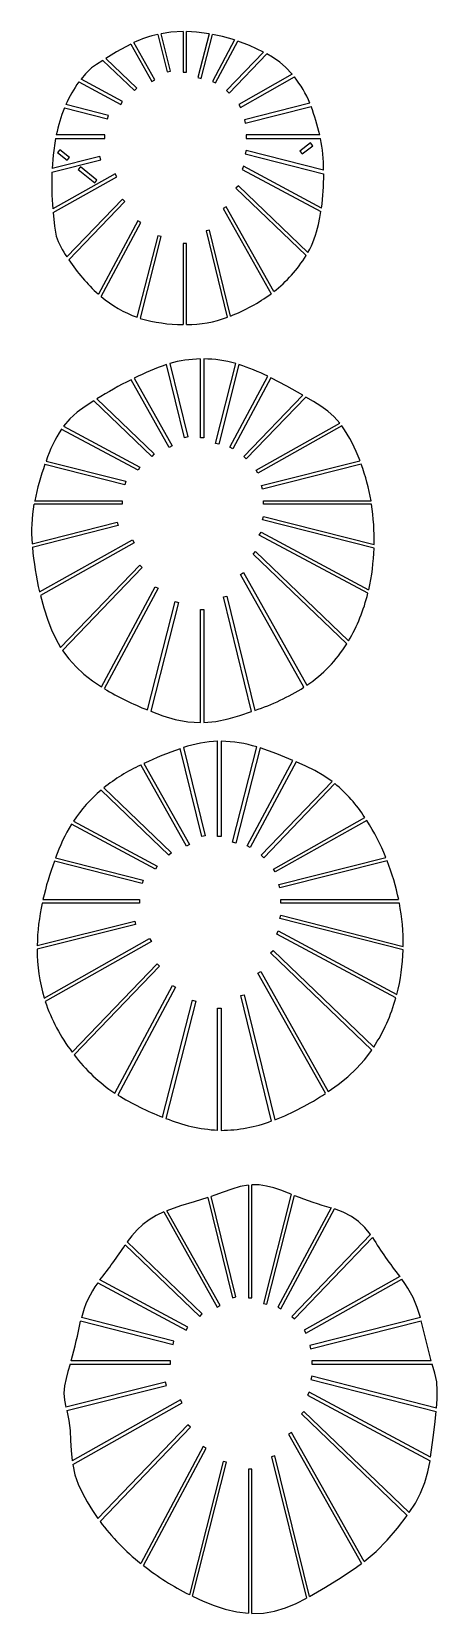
# Model space of a CAD drawing. Extents: x -3595 to 3921, y -3104 to 3416.
# Drawn here: x -2204 to -1851, y 211 to 1585 of the extents above; entities that cross this region are included whole.
import ezdxf

# ---------------------------------------------------------------- set-up
doc = ezdxf.new("R2010")
doc.units = 0
doc.layers.get('0').update_dxf_attribs({"linetype": 'CONTINUOUS'})

msp = doc.modelspace()

# ---------------------------------------------------------------- linework, layer by layer
at = {"color": 7, "linetype": 'CONTINUOUS'}
for p, q in [((-2094.1, 1582.7), (-2086.1, 1550.1)), ((-2083.2, 1550.8), (-2091.1, 1583.3)), ((-2072.2, 1585.1), (-2072.2, 1550)), ((-2069.2, 1550), (-2069.2, 1585.1)), ((-2049.5, 1583.3), (-2059.2, 1545.1)), ((-2056.3, 1544.3), (-2046.5, 1582.7)), ((-2117.7, 1574.3), (-2099.4, 1541.7)), ((-2096.7, 1543.2), (-2115, 1575.6)), ((-2027.4, 1577.9), (-2046.6, 1541.9)), ((-2044, 1540.5), (-2024.5, 1576.9)), ((-2002.3, 1567.2), (-2034.4, 1533.8)), ((-2142, 1560.1), (-2114.5, 1533.8)), ((-2112.4, 1535.9), (-2139.4, 1561.8)), ((-2032.2, 1531.7), (-1999.5, 1565.8)), ((-2162.7, 1541.4), (-2126.3, 1521.9)), ((-2124.9, 1524.5), (-2160.8, 1543.8)), ((-2099.4, 1541.7), (-2096.7, 1543.2)), ((-2086.1, 1550.1), (-2083.2, 1550.8)), ((-2072.2, 1550), (-2069.2, 1550)), ((-2059.2, 1545.1), (-2056.3, 1544.3)), ((-2046.6, 1541.9), (-2044, 1540.5)), ((-1977.3, 1548), (-2023.8, 1521.9)), ((-2022.3, 1519.3), (-1975.4, 1545.7)), ((-2114.5, 1533.8), (-2112.4, 1535.9)), ((-2034.4, 1533.8), (-2032.2, 1531.7)), ((-2175.2, 1518.9), (-2137.8, 1509.3)), ((-2137.1, 1512.2), (-2174.1, 1521.7)), ((-2137.8, 1509.3), (-2137.1, 1512.2)), ((-2126.3, 1521.9), (-2124.9, 1524.5)), ((-2023.8, 1521.9), (-2022.3, 1519.3)), ((-1961.9, 1522.9), (-2018.9, 1508.4)), ((-2018.2, 1505.5), (-1960.8, 1520.1)), ((-2018.9, 1508.4), (-2018.2, 1505.5)), ((-2183, 1492.3), (-2140.1, 1492.3)), ((-2140.1, 1495.3), (-2182.4, 1495.3)), ((-2140.1, 1492.3), (-2140.1, 1495.3)), ((-1953.4, 1495.3), (-2017.4, 1495.3)), ((-2017.4, 1495.3), (-2017.4, 1492.3)), ((-2017.4, 1492.3), (-1952.7, 1492.3)), ((-1961.4, 1488.4), (-1970.6, 1481.1)), ((-1968.7, 1478.8), (-1959.5, 1486)), ((-1959.5, 1486), (-1961.4, 1488.4)), ((-2186.1, 1463), (-2143.6, 1473.8)), ((-2144.4, 1476.7), (-2186, 1466.2)), ((-2179.3, 1482.4), (-2181.2, 1480.1)), ((-2181.2, 1480.1), (-2172.9, 1473.3)), ((-2171, 1475.6), (-2179.3, 1482.4)), ((-2172.9, 1473.3), (-2171, 1475.6)), ((-2143.6, 1473.8), (-2144.4, 1476.7)), ((-2017.4, 1481.8), (-2018.1, 1478.9)), ((-2018.1, 1478.9), (-1950, 1461.5)), ((-1950, 1464.6), (-2017.4, 1481.8)), ((-1970.6, 1481.1), (-1968.7, 1478.8)), ((-2131.3, 1461.5), (-2185.3, 1431.1)), ((-2185, 1427.8), (-2129.8, 1458.8)), ((-2161.4, 1467.7), (-2163.3, 1465.4)), ((-2163.3, 1465.4), (-2148.9, 1453.7)), ((-2147, 1456), (-2161.4, 1467.7)), ((-2129.8, 1458.8), (-2131.3, 1461.5)), ((-2019.5, 1468.1), (-2020.9, 1465.4)), ((-2020.9, 1465.4), (-1952.3, 1428.7)), ((-1951.8, 1431.8), (-2019.5, 1468.1)), ((-2148.9, 1453.7), (-2147, 1456)), ((-2024.1, 1451.2), (-2026.2, 1449)), ((-2026.2, 1449), (-1965.3, 1390.5)), ((-1963.7, 1393.2), (-2024.1, 1451.2)), ((-2124.9, 1439.5), (-2173.1, 1389.3)), ((-2171.4, 1386.8), (-2122.8, 1437.4)), ((-2122.8, 1437.4), (-2124.9, 1439.5)), ((-2034.7, 1432.9), (-2037.3, 1431.4)), ((-2037.3, 1431.4), (-1995.7, 1357.3)), ((-1993.3, 1359.2), (-2034.7, 1432.9)), ((-2111.6, 1420.7), (-2145.7, 1357)), ((-2143.4, 1355), (-2108.9, 1419.3)), ((-2108.9, 1419.3), (-2111.6, 1420.7)), ((-2094.1, 1407.8), (-2112.2, 1336.9)), ((-2109.3, 1336), (-2091.2, 1407.1)), ((-2091.2, 1407.1), (-2094.1, 1407.8)), ((-2049.2, 1412.6), (-2052.1, 1411.9)), ((-2052.1, 1411.9), (-2033.7, 1336.9)), ((-2030.9, 1337.9), (-2049.2, 1412.6)), ((-2072.2, 1400.9), (-2072.2, 1330.5)), ((-2069.2, 1400.9), (-2072.2, 1400.9)), ((-2069.2, 1330.5), (-2069.2, 1400.9)), ((-2071, 1232.2), (-2086.6, 1295.8)), ((-2083.8, 1296.7), (-2068.1, 1232.9)), ((-2057.1, 1232.1), (-2057.1, 1300.7)), ((-2054.1, 1300.7), (-2054.1, 1232.1)), ((-2044.1, 1227.2), (-2026.4, 1296.7)), ((-2023.6, 1295.8), (-2041.2, 1226.5)), ((-2084.3, 1223.8), (-2117.3, 1282.6)), ((-2114.7, 1283.9), (-2081.7, 1225.3)), ((-2031.6, 1224), (-1998.6, 1285.6)), ((-1995.9, 1284.2), (-2028.9, 1222.6)), ((-2147.2, 1265.9), (-2097.4, 1218.1)), ((-2019.3, 1215.9), (-1968.2, 1269.1)), ((-1965.5, 1267.6), (-2017.2, 1213.8)), ((-2099.4, 1215.9), (-2149.8, 1264.3)), ((-2111.3, 1204), (-2178, 1239.7)), ((-2176.2, 1242.2), (-2109.8, 1206.6)), ((-2008.7, 1204), (-1936, 1244.9)), ((-1934.2, 1242.5), (-2007.3, 1201.4)), ((-2081.7, 1225.3), (-2084.3, 1223.8)), ((-2068.1, 1232.9), (-2071, 1232.2)), ((-2054.1, 1232.1), (-2057.1, 1232.1)), ((-2041.2, 1226.5), (-2044.1, 1227.2)), ((-2028.9, 1222.6), (-2031.6, 1224)), ((-2191.2, 1212), (-2122, 1194.4)), ((-2097.4, 1218.1), (-2099.4, 1215.9)), ((-2017.2, 1213.8), (-2019.3, 1215.9)), ((-2003.9, 1190.6), (-1918.5, 1212.2)), ((-2122.7, 1191.4), (-2192.2, 1209.1)), ((-2109.8, 1206.6), (-2111.3, 1204)), ((-2007.3, 1201.4), (-2008.7, 1204)), ((-1917.4, 1209.3), (-2003.1, 1187.6)), ((-2122, 1194.4), (-2122.7, 1191.4)), ((-2003.1, 1187.6), (-2003.9, 1190.6)), ((-2125, 1174.4), (-2201.7, 1174.4)), ((-2201.2, 1177.4), (-2125, 1177.4)), ((-2125, 1177.4), (-2125, 1174.4)), ((-2002.3, 1177.4), (-1908.8, 1177.4)), ((-2002.3, 1174.4), (-2002.3, 1177.4)), ((-1908.4, 1174.4), (-2002.3, 1174.4)), ((-2203.4, 1140.1), (-2129.3, 1158.8)), ((-2128.6, 1155.9), (-2203.2, 1137)), ((-2129.3, 1158.8), (-2128.6, 1155.9)), ((-2003, 1161), (-2002.3, 1163.9)), ((-1906.2, 1136.3), (-2003, 1161)), ((-2002.3, 1163.9), (-1906.2, 1139.4)), ((-2196.9, 1098.2), (-2116.2, 1143.6)), ((-2114.8, 1140.9), (-2196.2, 1095.1)), ((-2116.2, 1143.6), (-2114.8, 1140.9)), ((-2005.9, 1147.5), (-2004.4, 1150.2)), ((-1911.6, 1097.1), (-2005.9, 1147.5)), ((-2004.4, 1150.2), (-1910.9, 1100.1)), ((-2011.2, 1131.1), (-2009.1, 1133.3)), ((-1929.9, 1053.1), (-2011.2, 1131.1)), ((-2009.1, 1133.3), (-1928.3, 1055.7)), ((-2178.6, 1050), (-2109.8, 1121.6)), ((-2107.7, 1119.5), (-2176.9, 1047.4)), ((-2109.8, 1121.6), (-2107.7, 1119.5)), ((-2022.3, 1113.5), (-2019.7, 1115)), ((-1967.1, 1015.5), (-2022.3, 1113.5)), ((-2019.7, 1115), (-1964.6, 1017.1)), ((-2143.1, 1015.7), (-2096.5, 1102.8)), ((-2093.9, 1101.4), (-2140.6, 1014.1)), ((-2096.5, 1102.8), (-2093.9, 1101.4)), ((-2103.1, 995.7), (-2079.1, 1089.9)), ((-2076.2, 1089.2), (-2100.3, 994.6)), ((-2079.1, 1089.9), (-2076.2, 1089.2)), ((-2037.1, 1094), (-2034.2, 1094.7)), ((-2012.6, 994.3), (-2037.1, 1094)), ((-2034.2, 1094.7), (-2009.7, 995.3)), ((-2057.1, 984.8), (-2057.1, 1083)), ((-2057.1, 1083), (-2054.1, 1083)), ((-2054.1, 1083), (-2054.1, 984.9)), ((-2055.9, 885.7), (-2074.7, 962.1)), ((-2071.8, 963), (-2053, 886.4)), ((-2042.1, 885.6), (-2042.1, 968.5)), ((-2039.1, 968.5), (-2039.1, 885.6)), ((-2029.1, 880.7), (-2008, 963.6)), ((-2005.1, 962.7), (-2026.2, 879.9)), ((-2106.2, 949.2), (-2066.6, 878.8)), ((-2016.5, 877.5), (-1976.7, 951.9)), ((-1973.9, 950.7), (-2013.9, 876.1)), ((-2069.2, 877.3), (-2108.9, 947.9)), ((-2084.4, 869.4), (-2143.4, 926)), ((-2141.1, 928), (-2082.3, 871.5)), ((-2004.3, 869.4), (-1942.7, 933.5)), ((-1940.3, 931.7), (-2002.1, 867.3)), ((-2096.2, 857.5), (-2169.1, 896.5)), ((-2167.4, 899), (-2094.8, 860.1)), ((-1993.7, 857.5), (-1914.2, 902.2)), ((-1912.5, 899.7), (-1992.2, 854.9)), ((-2053, 886.4), (-2055.9, 885.7)), ((-2039.1, 885.6), (-2042.1, 885.6)), ((-2026.2, 879.9), (-2029.1, 880.7)), ((-2182.9, 867.2), (-2106.9, 847.8)), ((-2082.3, 871.5), (-2084.4, 869.4)), ((-2066.6, 878.8), (-2069.2, 877.3)), ((-2013.9, 876.1), (-2016.5, 877.5)), ((-2002.1, 867.3), (-2004.3, 869.4)), ((-1988.8, 844), (-1896, 867.5)), ((-2107.7, 844.9), (-2184, 864.4)), ((-2094.8, 860.1), (-2096.2, 857.5)), ((-1992.2, 854.9), (-1993.7, 857.5)), ((-1894.9, 864.7), (-1988.1, 841.1)), ((-2106.9, 847.8), (-2107.7, 844.9)), ((-1988.1, 841.1), (-1988.8, 844)), ((-2110, 827.9), (-2194.6, 827.9)), ((-2193.9, 830.9), (-2110, 830.9)), ((-2110, 830.9), (-2110, 827.9)), ((-1987.2, 830.9), (-1884.8, 830.9)), ((-1987.2, 827.9), (-1987.2, 830.9)), ((-1884.2, 827.9), (-1987.2, 827.9)), ((-2199, 790.9), (-2114.2, 812.3)), ((-2114.2, 812.3), (-2113.5, 809.4)), ((-1988, 814.5), (-1987.2, 817.4)), ((-1880.9, 787.2), (-1988, 814.5)), ((-1987.2, 817.4), (-1880.8, 790.3)), ((-2113.5, 809.4), (-2199, 787.8)), ((-1990.8, 801), (-1989.4, 803.7)), ((-1887.2, 745.5), (-1990.8, 801)), ((-1989.4, 803.7), (-1886.4, 748.5)), ((-2192.9, 745.4), (-2101.2, 797)), ((-2099.7, 794.4), (-2192, 742.5)), ((-2101.2, 797), (-2099.7, 794.4)), ((-1996.1, 784.6), (-1994, 786.8)), ((-1908.2, 700.2), (-1996.1, 784.6)), ((-1994, 786.8), (-1906.5, 702.7)), ((-2168.5, 698.3), (-2094.8, 775.1)), ((-2092.6, 773), (-2166.7, 695.9)), ((-2094.8, 775.1), (-2092.6, 773)), ((-2131.5, 662.7), (-2081.4, 756.3)), ((-2081.4, 756.3), (-2078.8, 754.9)), ((-2007.2, 767), (-2004.6, 768.5)), ((-1948.5, 662.6), (-2007.2, 767)), ((-2004.6, 768.5), (-1946, 664.2)), ((-2078.8, 754.9), (-2129, 661.1)), ((-2089.9, 641.8), (-2064, 743.4)), ((-2061.1, 742.7), (-2087.1, 640.7)), ((-2064, 743.4), (-2061.1, 742.7)), ((-2022, 747.5), (-2019.1, 748.2)), ((-1995.2, 638.5), (-2022, 747.5)), ((-2019.1, 748.2), (-1992.4, 639.6)), ((-2042.1, 630.4), (-2042.1, 736.5)), ((-2042.1, 736.5), (-2039.1, 736.5)), ((-2039.1, 736.5), (-2039.1, 630.4)), ((-2015.3, 582.9), (-2015.3, 485)), ((-2012.3, 485), (-2012.3, 583.1)), ((-2050.5, 572), (-2029.1, 485)), ((-2026.2, 485.8), (-2047.7, 573)), ((-1978.1, 574.9), (-2002.3, 480)), ((-1999.4, 479.3), (-1975.3, 573.8)), ((-2089, 559.5), (-2042.4, 476.7)), ((-2039.8, 478.1), (-2086.2, 560.6)), ((-1943.5, 563.1), (-1989.7, 476.8)), ((-1987.1, 475.4), (-1940.6, 562.2)), ((-1909.2, 539.8), (-1977.5, 468.7)), ((-1975.3, 466.7), (-1907.5, 537.3)), ((-2122.4, 531), (-2057.6, 468.7)), ((-2055.5, 470.9), (-2120.7, 533.5)), ((-2146.3, 498), (-2069.4, 456.8)), ((-2068, 459.5), (-2144.5, 500.5)), ((-1883.9, 503.5), (-1966.9, 456.8)), ((-1965.4, 454.2), (-1882.1, 501.1)), ((-2029.1, 485), (-2026.2, 485.8)), ((-2015.3, 485), (-2012.3, 485)), ((-2080.1, 447.2), (-2160.5, 467.7)), ((-2057.6, 468.7), (-2055.5, 470.9)), ((-2042.4, 476.7), (-2039.8, 478.1)), ((-2002.3, 480), (-1999.4, 479.3)), ((-1989.7, 476.8), (-1987.1, 475.4)), ((-1977.5, 468.7), (-1975.3, 466.7)), ((-1865.9, 467.7), (-1962, 443.4)), ((-2161.2, 464.8), (-2080.9, 444.3)), ((-2069.4, 456.8), (-2068, 459.5)), ((-1966.9, 456.8), (-1965.4, 454.2)), ((-1961.3, 440.5), (-1865.1, 464.8)), ((-2080.9, 444.3), (-2080.1, 447.2)), ((-1962, 443.4), (-1961.3, 440.5)), ((-2170.3, 427.2), (-2083.2, 427.2)), ((-2083.2, 430.2), (-2169.4, 430.2)), ((-2083.2, 427.2), (-2083.2, 430.2)), ((-1856.5, 430.2), (-1960.4, 430.2)), ((-1960.4, 430.2), (-1960.4, 427.2)), ((-1960.4, 427.2), (-1855.6, 427.2)), ((-1960.4, 416.7), (-1961.2, 413.8)), ((-1961.2, 413.8), (-1852.1, 386)), ((-1851.9, 389.1), (-1960.4, 416.7)), ((-2087.4, 411.7), (-2174, 389.8)), ((-2173.2, 386.9), (-2086.7, 408.8)), ((-2086.7, 408.8), (-2087.4, 411.7)), ((-1962.6, 403), (-1964, 400.4)), ((-1964, 400.4), (-1857.5, 343.4)), ((-1857, 346.5), (-1962.6, 403)), ((-2074.4, 396.4), (-2168.6, 343.4)), ((-2168.1, 340.2), (-2072.9, 393.8)), ((-2072.9, 393.8), (-2074.4, 396.4)), ((-1967.2, 386.1), (-1969.3, 384)), ((-1875.8, 298.3), (-1967.2, 386.1)), ((-2068, 374.5), (-2146.1, 293.1)), ((-2144.3, 290.6), (-2065.8, 372.4)), ((-2065.8, 372.4), (-2068, 374.5)), ((-1969.3, 384), (-1877.5, 295.8)), ((-1977.8, 367.8), (-1980.4, 366.4)), ((-1980.4, 366.4), (-1917.2, 254)), ((-1914.8, 255.8), (-1977.8, 367.8)), ((-2054.6, 355.6), (-2109, 254.1)), ((-2106.6, 252.2), (-2052, 354.2)), ((-2052, 354.2), (-2054.6, 355.6)), ((-1992.3, 347.6), (-1995.2, 346.8)), ((-1995.2, 346.8), (-1965, 223.8)), ((-1962.3, 225.3), (-1992.3, 347.6)), ((-2037.2, 342.8), (-2066.7, 226.9)), ((-2064, 225.6), (-2034.3, 342)), ((-2034.3, 342), (-2037.2, 342.8)), ((-2012.3, 335.9), (-2015.3, 335.9)), ((-2015.3, 335.9), (-2015.3, 210.9)), ((-2012.3, 210.7), (-2012.3, 335.9))]:
    msp.add_line(p, q, dxfattribs=at)
at = {"color": 7, "linetype": 'CONTINUOUS', "flags": 128}
for points in [[(-2072.2, 1585.1), (-2082.9, 1584.5), (-2091.1, 1583.3)], [(-2049.5, 1583.3), (-2060.5, 1584.6), (-2069.2, 1585.1)], [(-2027.4, 1577.9), (-2038, 1580.9), (-2046.5, 1582.7)], [(-2117.7, 1574.3), (-2130, 1567.6), (-2139.4, 1561.8)], [(-2002.3, 1567.2), (-2014.5, 1573.1), (-2024.5, 1576.9)], [(-2151.6, 1553.7), (-2157, 1548.3), (-2160.8, 1543.8)], [(-2142, 1560.1), (-2147.4, 1556.5), (-2151.6, 1553.7)], [(-1988.1, 1558.7), (-1994.4, 1562.8), (-1999.5, 1565.8)], [(-1977.3, 1548), (-1983, 1554.1), (-1988.1, 1558.7)], [(-2183, 1492.3), (-2185.1, 1477.8), (-2186, 1466.2)], [(-2185, 1427.8), (-2183.8, 1416.2), (-2182.5, 1407.4)], [(-1954.6, 1417.6), (-1953.2, 1423.6), (-1952.3, 1428.7)], [(-1968.2, 1269.1), (-1982, 1276.9), (-1995.9, 1284.2)], [(-1936, 1244.9), (-1940.9, 1250.4), (-1946.4, 1255.3), (-1952.4, 1259.7), (-1958.9, 1263.7), (-1965.5, 1267.6)], [(-2149.8, 1264.3), (-2157.3, 1259.5), (-2164.3, 1254.4), (-2170.6, 1248.7), (-2176.2, 1242.2)], [(-2196.2, 1095.1), (-2193.2, 1084.3), (-2189.7, 1073.6), (-2186.5, 1065.4), (-2182.8, 1057.5), (-2178.6, 1050)], [(-2176.9, 1047.4), (-2171.4, 1040), (-2165.1, 1033.1), (-2158.3, 1026.8), (-2150.9, 1021), (-2143.1, 1015.7)], [(-2100.3, 994.6), (-2089.7, 990.7), (-2078.9, 987.5), (-2068.1, 985.5), (-2057.1, 984.8)], [(-2054.1, 984.9), (-2043.6, 985.8), (-2033.1, 987.9), (-2022.8, 990.9), (-2012.6, 994.3)], [(-1976.7, 951.9), (-1990.8, 957.7), (-2005.1, 962.7)], [(-1942.7, 933.5), (-1949.9, 938.5), (-1957.6, 943), (-1965.6, 947), (-1973.9, 950.7)], [(-1946, 664.2), (-1937.3, 670.3), (-1929.1, 676.9), (-1921.5, 684.1), (-1914.5, 691.8), (-1908.2, 700.2)], [(-2015.3, 582.9), (-2022.6, 581.6), (-2029.9, 579.4), (-2037.2, 576.8), (-2044.6, 574.1), (-2047.7, 573)], [(-1978.1, 574.9), (-1980.6, 575.8), (-1987.1, 578.3), (-1993.4, 580.4), (-1999.7, 582), (-2006, 583), (-2012.3, 583.1)], [(-2050.5, 572), (-2062.4, 568.3), (-2074.3, 564.8), (-2086.2, 560.6)], [(-2089, 559.5), (-2095.5, 556.4), (-2101.6, 552.8), (-2107.2, 548.7), (-2112.1, 544), (-2116.6, 538.9), (-2120.7, 533.5)], [(-1909.2, 539.8), (-1914.1, 546), (-1919.6, 551.3), (-1925.9, 555.7), (-1932.9, 559.2), (-1940.6, 562.2)], [(-1856.5, 430.2), (-1859.5, 441.8), (-1862.3, 453.3), (-1865.1, 464.8)], [(-2170.3, 427.2), (-2172.2, 421), (-2173.9, 414.7), (-2175.2, 408.5), (-2175.7, 402.2), (-2175.3, 396), (-2174, 389.8)], [(-1851.9, 389.1), (-1851.3, 396.7), (-1851.2, 404.2), (-1851.7, 411.9), (-1853.4, 419.5), (-1855.6, 427.2)], [(-2173.2, 386.9), (-2171.4, 378.3), (-2170.4, 369.6), (-2169.9, 360.9), (-2169.5, 352.1), (-2168.6, 343.4)], [(-1857, 346.5), (-1854.8, 363.6), (-1853.4, 374.9), (-1852.1, 386)], [(-2168.1, 340.2), (-2166.1, 331.2), (-2163.3, 323), (-2159.7, 315.1), (-2155.6, 307.5), (-2151, 300.2), (-2146.1, 293.1)], [(-1875.8, 298.3), (-1870.3, 306.6), (-1865.7, 315.3), (-1862.1, 324.4), (-1859.5, 333.8), (-1857.5, 343.4)], [(-1914.8, 255.8), (-1904.4, 264.6), (-1894.8, 274.4), (-1885.9, 284.8), (-1877.5, 295.8)], [(-1962.3, 225.3), (-1948.3, 233.5), (-1934.8, 242), (-1921.4, 250.9), (-1917.2, 254)], [(-2064, 225.6), (-2054.7, 221.3), (-2045.2, 217.5), (-2035.5, 214.4), (-2025.4, 212.1), (-2015.3, 210.9)], [(-2012.3, 210.7), (-2002.4, 211), (-1992.6, 212.6), (-1983.1, 215.5), (-1973.9, 219.3), (-1965, 223.8)]]:
    msp.add_lwpolyline(points, dxfattribs=at)
at = {"color": 7, "linetype": 'CONTINUOUS'}
for centre, radius, start, end in [((-2072.7, 1485.9), 99.1, 102.4646, 115.242), ((-2081.2, 1481.2), 101.3, 143.5757, 156.474), ((-2049.7, 1486.5), 95, 22.5212, 38.537), ((-2050.2, 1468.2), 134.9, 157.9378, 168.4121), ((-2174.3, 1442.7), 227.1, 13.3906, 19.9139), ((-2074.1, 1466.5), 124.1, 359.1326, 12.0025), ((-1918.4, 1453.9), 267.9, 178.0523, 184.8978), ((-2179.4, 1460.9), 229.5, 352.7094, 0.1413), ((-2035.6, 1434), 82.7, 330.4147, 348.5567), ((-2108.6, 1434.2), 78.6, 199.9622, 214.854), ((-2065.1, 1451.4), 116.9, 307.8975, 328.6032), ((-2032.1, 1481.2), 168.4, 214.1433, 227.5593), ((-2080.3, 1427.8), 96.3, 229.1129, 250.6621), ((-2085.7, 1479.1), 151.4, 291.2167, 306.4677), ((-2071.3, 1465.4), 134.9, 253.6191, 269.6128), ((-2069.5, 1434.3), 103.8, 270.1855, 290.1888), ((-2021.9, 1104), 202.4, 108.6552, 117.2772), ((-2055.2, 1197.2), 103.5, 91.0857, 106.0307), ((-2054.9, 1197.4), 103.3, 73.9932, 89.5653), ((-2076.7, 1130.9), 173.3, 63.2171, 72.1464), ((-1915.4, 886.2), 444.9, 117.0018, 121.4072), ((-2073.2, 1172.6), 124.4, 147.3382, 161.5356), ((-2052.1, 1162.1), 142.8, 20.5444, 34.2847), ((-1981.1, 1132.7), 224.5, 160.0918, 168.512), ((-2083.4, 1147.7), 177.1, 9.6449, 20.3544), ((-2063.8, 1150.5), 140, 170.1806, 184.2874), ((-2118.1, 1143.7), 212, 358.8317, 8.3249), ((-1921.8, 1162.1), 282.4, 185.0829, 193.0742), ((-2096.2, 1142.1), 190.1, 347.2237, 358.2573), ((-2062.2, 1134), 155.1, 329.693, 346.214), ((-2030.5, 1115.4), 118.3, 303.8399, 328.2406), ((-2012.9, 1226.2), 247.5, 238.952, 248.6407), ((-2074.4, 1187.3), 202.6, 288.6214, 301.9742), ((-1980.3, 686), 291.7, 108.8753, 115.5628), ((-2036, 852.5), 116.2, 92.9767, 107.9488), ((-2040.5, 859.1), 109.4, 72.6904, 89.2512), ((-2042.7, 805.3), 157.2, 114.9218, 128.735), ((-2059.5, 827.1), 129.7, 130.275, 146.2959), ((-2022.1, 833), 128.2, 32.6705, 50.3425), ((-2036.1, 815.6), 155.7, 148.672, 160.6316), ((-2089.8, 788.1), 209.5, 22.2829, 32.1838), ((-1916, 766.6), 285.3, 159.9522, 166.968), ((-2086.9, 788.8), 206.5, 11.753, 21.5577), ((-2009.8, 787.1), 189.2, 167.5446, 178.8573), ((-2068.4, 792.4), 187.6, 359.3396, 10.897), ((-2050, 787.6), 149, 179.9293, 196.4282), ((-2054.3, 792.2), 173.5, 345.4051, 358.3289), ((-2043.9, 793), 156.5, 198.8183, 217.2252), ((-2034.2, 786.1), 152.5, 326.8889, 344.5967), ((-2047.9, 786.5), 149.4, 217.3211, 235.9344), ((-1995, 883.7), 259.8, 238.9553, 248.5877), ((-2080.5, 861.2), 238.6, 291.6813, 303.6086), ((-2034, 769.7), 139.4, 247.6271, 266.6781), ((-2040.1, 757.9), 127.5, 270.4425, 290.5884), ((-1835, 939.3), 391.5, 248.9997, 253.9086), ((-1637.3, 700.6), 315.7, 211.1529, 218.6341), ((-2484.2, 770.6), 434, 321.5003, 326.4747), ((-2076.5, 446.9), 86.5, 143.7889, 166.1299), ((-1954.3, 445.3), 91.2, 14.2107, 37.6838), ((-2641.1, 560.3), 489.3, 344.5812, 348.7345), ((-1979.1, 415), 206.8, 216.9822, 231.0876), ((-1958.5, 442), 240.7, 232.0137, 243.2782)]:
    msp.add_arc(centre, radius, start, end, dxfattribs=at)

doc.saveas('drawing.dxf')
